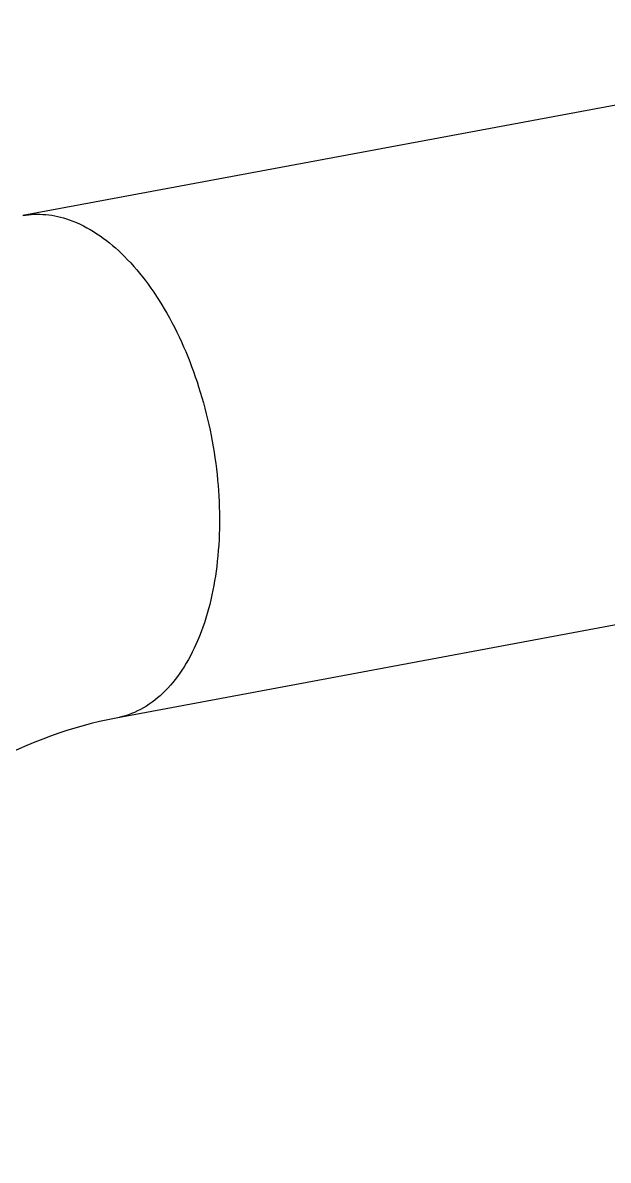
# Model space of a CAD drawing. Extents: x 9520 to 10292, y -16148 to -15602.
# Drawn here: x 10061.31 to 10086.08, y -15863.18 to -15815.11 of the extents above; entities that cross this region are included whole.
import ezdxf

# ---------------------------------------------------------------- set-up
doc = ezdxf.new("R2010")
doc.units = 0
doc.header["$MEASUREMENT"] = 0
doc.layers.get('0').update_dxf_attribs({"linetype": 'CONTINUOUS'})

# ---------------------------------------------------------------- blocks, each defined once
blk = doc.blocks.new('ZF65555')
at = {"color": 7, "linetype": 'Continuous'}
for p, q in [((9938.291, -16338.623), (9974.949, -16344.436)), ((9935.472, -16356.401), (9972.131, -16362.214))]:
    blk.add_line(p, q, dxfattribs=at)
for points, knots in [([(9973.311, -16344.626), (9972.633, -16344.885), (9971.674, -16345.599), (9970.648, -16346.841), (9969.655, -16348.459), (9968.746, -16350.834), (9968.23, -16353.885), (9968.317, -16356.871), (9968.913, -16359.133), (9969.716, -16360.579), (9970.417, -16361.397), (9971.225, -16361.968), (9971.83, -16362.166), (9972.13, -16362.214)], [0, 0, 0, 0, 0.104355, 0.165327, 0.231673, 0.37628, 0.527799, 0.673703, 0.802919, 0.859346, 0.910181, 0.956419, 1, 1, 1, 1]), ([(9974.948, -16344.436), (9974.681, -16344.393), (9974.119, -16344.385), (9973.576, -16344.525), (9973.311, -16344.626)], [0, 0, 0, 0, 0.488204, 1, 1, 1, 1]), ([(9972.13, -16362.214), (9973.705, -16362.464), (9977.036, -16363.618), (9980.745, -16366.226), (9983.536, -16369.037), (9986.191, -16372.415), (9987.769, -16375.315), (9988.613, -16377.35)], [0, 0, 0, 0, 0.205721, 0.446679, 0.578485, 0.715793, 1, 1, 1, 1])]:
    blk.add_open_spline(points, degree=3, knots=knots, dxfattribs=at)

msp = doc.modelspace()

# ---------------------------------------------------------------- block references
at = {"xscale": -1.2, "yscale": 1.2, "zscale": 1.2, "rotation": 1.533902650484888}
msp.add_blockref('ZF65555', (21501.942, 4103.449), dxfattribs=at)

doc.saveas('drawing.dxf')
